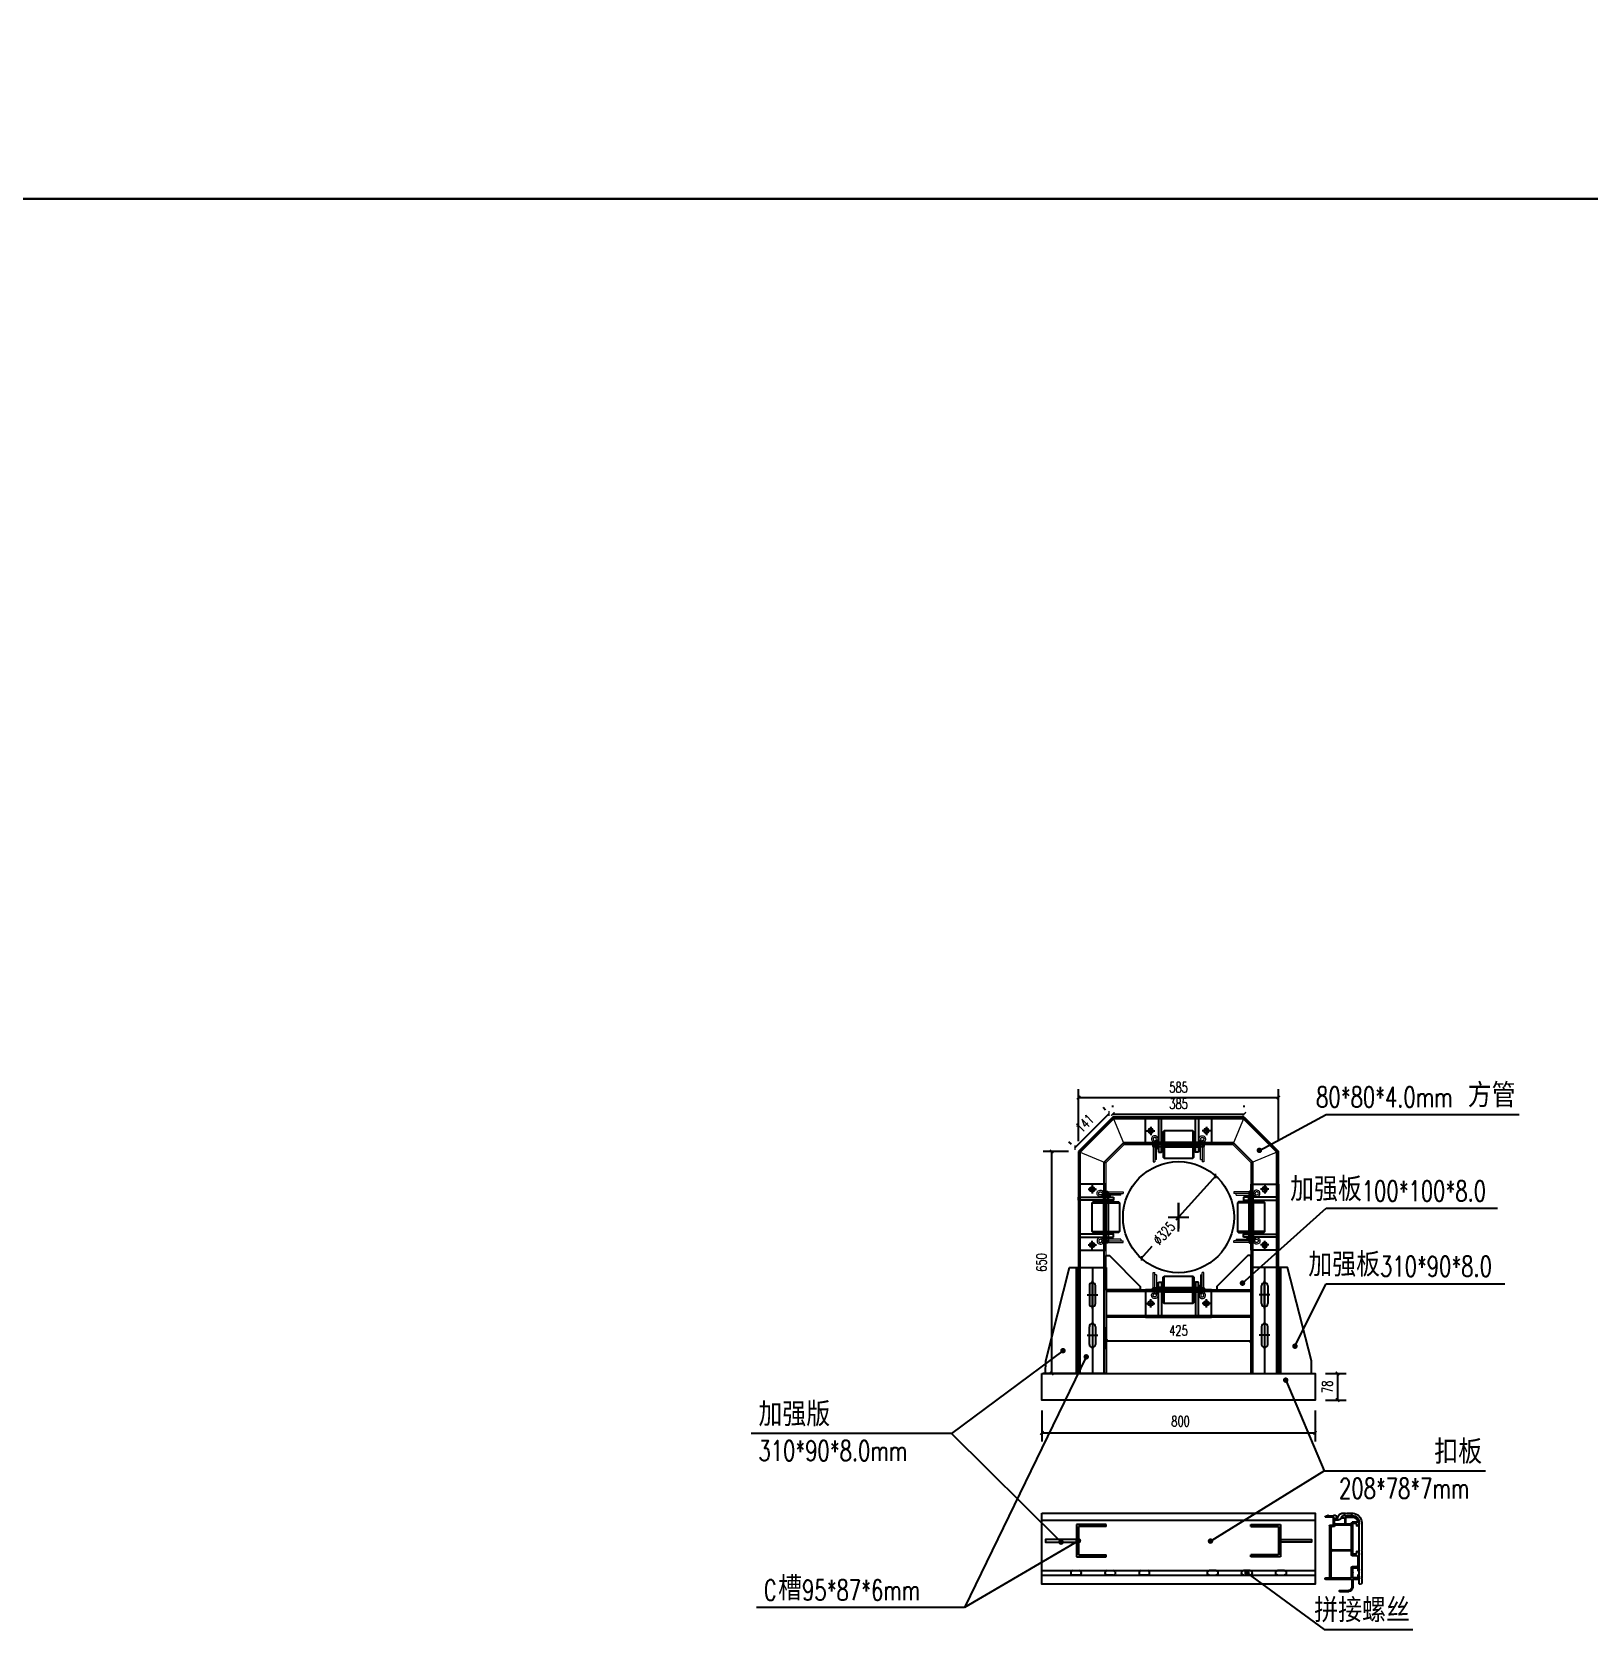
# Model space of a CAD drawing. Extents: x 8796 to 116961, y 24572 to 132726.
# Drawn here: x 46254 to 50813, y 27894 to 32582 of the extents above; entities that cross this region are included whole.
import ezdxf

# ---------------------------------------------------------------- set-up
doc = ezdxf.new("R2010")
doc.units = 0
doc.header["$LTSCALE"] = 1000
doc.header["$MEASUREMENT"] = 0
for name, pattern in [('( Border )', [21, 6, -3, 6, -3, 0, -3]), ('CENTER2', [28.575, 19.05, -3.175, 3.175, -3.175]), ('DASHED', [0.75, 0.5, -0.25]), ('DASHED2', [9.525, 6.35, -3.175])]:
    doc.linetypes.add(name, pattern=pattern)
for name, color, linetype in [('DIM_LEAD', 3, 'Continuous'), ('PUB_DIM', 3, 'Continuous'), ('PUB_TEXT', 7, 'Continuous'), ('W-WOOD_FLOOR木地板', 30, 'Continuous'), ('中实线', 1, 'Continuous'), ('图层5', 6, 'Continuous'), ('桩', 5, 'Continuous'), ('粗实线', 3, 'Continuous')]:
    doc.layers.add(name, color=color, linetype=linetype)
doc.layers.add('结构', color=52, linetype='Continuous', lineweight=18)
doc.layers.add('铝主梁170x129x4', color=210, linetype='Continuous', lineweight=25)
doc.styles.add('_TCH_DIM', font='SIMPLEX.shx', dxfattribs={"bigfont": 'hztxt.shx'})
doc.styles.add('DIM_FONT', font='SIMPLEX', dxfattribs={"width": 0.7, "bigfont": 'GBCBIG'})
doc.dimstyles.new('DIMN10', dxfattribs={"dimscale": 0.1, "dimtxt": 300, "dimasz": 100, "dimexe": 250, "dimexo": 300, "dimgap": 150, "dimtad": 1, "dimdec": 0, "dimzin": 0, "dimdsep": 46, "dimtxsty": 'DIM_FONT', "dimblk": 'ARCHTICK', "dimcen": 0.09, "dimclrd": 1, "dimclre": 1, "dimclrt": 2, "dimazin": 2, "dimtfac": 1, "dimtdec": 0, "dimtix": 1, "dimtmove": 2, "dimatfit": 3, "dimldrblk": 'ARCHTICK', "dimfxl": 0, "dimtolj": 1, "dimtzin": 0, "dimarcsym": 0})

# ---------------------------------------------------------------- blocks, each defined once
blk = doc.blocks.new('*U648')
blk.add_lwpolyline([(-12, 0), (-12, 2.5), (12, 2.5), (12, 0)], close=True)
blk = doc.blocks.new('Split_Pins_GB91')
at = {"color": 8, "linetype": 'Continuous', "lineweight": 15}
for p, q in [((-3.4, 6.3), (-6.9, 3.1)), ((0, 4.7), (0, -4.7)), ((-3.4, -6.3), (-6.9, -3.1))]:
    blk.add_line(p, q, dxfattribs=at)
at = {"color": 7, "linetype": 'Continuous', "lineweight": 15}
for p, q in [((50, 4.7), (0, 4.7)), ((0, 0), (56.3, 0)), ((50, 4.7), (50, 0)), ((56.3, -4.7), (56.3, 0)), ((0, -4.7), (56.3, -4.7))]:
    blk.add_line(p, q, dxfattribs=at)
for centre, radius, start, end in [((-10.5, 0), 9.5, 41.3178, 318.6822), ((-10.5, 0), 4.75, 41.3178, 318.6822), ((0, 9.2), 9.23, 221.3178, 270), ((0, -9.2), 9.23, 90, 138.6822), ((0, 9.2), 4.48, 221.3178, 270), ((0, -9.2), 4.48, 90, 138.6822)]:
    blk.add_arc(centre, radius, start, end, dxfattribs=at)
blk = doc.blocks.new('无头销轴_B型_D12X150')
at = {"color": 0}
for p, q in [((-72, 6), (-72, -6)), ((72, 6), (72, -6))]:
    blk.add_line(p, q, dxfattribs=at)
blk.add_lwpolyline([(-75, 4.3), (-75, -4.3), (-72, -6), (72, -6), (75, -4.3), (75, 4.3), (72, 6), (-72, 6)], close=True, dxfattribs=at)
for centre in [(-69.5, 0), (69.5, 0)]:
    blk.add_circle(centre, 1.6, dxfattribs=at)
blk = doc.blocks.new('A$C1EDE4923')
for p, q in [((-232.5, 79.6), (-232.5, 159.6)), ((-148.5, 79.6), (-148.5, 159.6))]:
    blk.add_line(p, q)
at = {"color": 3, "linetype": 'CENTER2', "ltscale": 0.5}
for p, q in [((-235, 119.6), (-254, 119.6)), ((-146, 119.6), (-127, 119.6)), ((-284, 79.6), (-260, 79.6)), ((-272, 67.6), (-272, 91.6)), ((-97, 79.6), (-121, 79.6)), ((-109, 67.6), (-109, 91.6))]:
    blk.add_line(p, q, dxfattribs=at)
at = {"linetype": 'DASHED2'}
for p, q in [((-240, 126.1), (-249, 126.1)), ((-240, 113.1), (-249, 113.1)), ((-235.5, 125.9), (-145.5, 125.9)), ((-235.5, 113.3), (-145.5, 113.3)), ((-141, 126.1), (-132, 126.1)), ((-141, 113.1), (-132, 113.1))]:
    blk.add_line(p, q, dxfattribs=at)
at = {"color": 3, "linetype": 'CENTER2'}
blk.add_line((-240.9, 119.6), (-140, 119.6), dxfattribs=at)
for points in [[(-249, 141.6), (-240, 141.6), (-240, 39.6), (-249, 39.6)], [(-232.5, 159.6), (-148.5, 159.6), (-145.5, 156.6), (-145.5, 82.6), (-148.5, 79.6), (-232.5, 79.6), (-235.5, 82.6), (-235.5, 156.6)], [(-132, 141.6), (-141, 141.6), (-141, 39.6), (-132, 39.6)], [(-94, 39.6), (-94, 119.6), (-287, 119.6), (-287, 39.6)]]:
    blk.add_lwpolyline(points, close=True)
for centre in [(-272, 79.6), (-109, 79.6)]:
    blk.add_circle(centre, 7)
at = {"xscale": -1}
for name, p, rotation in [('Split_Pins_GB91', (-260, 113.6), 270), ('无头销轴_B型_D12X150', (-190.5, 119.6), 180), ('*U648', (-249, 119.6), 90), ('*U648', (-237.5, 119.6), 90)]:
    blk.add_blockref(name, p, dxfattribs=dict(at, rotation=rotation))
for name, p, rotation in [('Split_Pins_GB91', (-121, 113.6), 90), ('*U648', (-143.5, 119.6), 270), ('*U648', (-132, 119.6), 270)]:
    blk.add_blockref(name, p, dxfattribs=dict(rotation=rotation))
blk = doc.blocks.new('_ArchTick')
at = {"color": 0, "linetype": 'ByBlock', "const_width": 0.4}
blk.add_lwpolyline([(-0.5, -0.5), (0.5, 0.5)], dxfattribs=at)
blk = doc.blocks.new('*D655')
at = {"layer": 'Defpoints', "color": 0, "transparency": 16777216}
for p in [(49720, 29232.5), (49502.2, 28991.2)]:
    blk.add_point(p, dxfattribs=at)
at = {"layer": 'PUB_DIM', "color": 1, "lineweight": -2, "transparency": 16777216}
for p, q in [((49720, 29232.5), (49603.1, 29102.9)), ((49502.2, 28991.2), (49534.1, 29026.5))]:
    blk.add_line(p, q, dxfattribs=at)
at = {"layer": 'PUB_DIM', "color": 1, "lineweight": -2, "transparency": 16777216, "xscale": 10, "yscale": 10, "zscale": 10}
for p, rotation in [((49720, 29232.5), 47.9335005168253), ((49502.2, 28991.2), 227.9335005168253)]:
    blk.add_blockref('_ArchTick', p, dxfattribs=dict(at, rotation=rotation))
at = {"layer": 'PUB_DIM', "color": 2, "transparency": 16777216, "insert": (49568.6, 29064.7), "char_height": 30, "attachment_point": 5, "rotation": 47.9335, "style": 'DIM_FONT'}
blk.add_mtext('\\A1;∅325', dxfattribs=at)
blk = doc.blocks.new('*D656')
at = {"layer": 'Defpoints', "color": 0, "transparency": 16777216}
for p in [(49239.9, 29304.4), (49318.6, 29304.4), (49398.6, 28654.3)]:
    blk.add_point(p, dxfattribs=at)
at = {"layer": 'PUB_DIM', "color": 1, "lineweight": -2, "transparency": 16777216}
for p, q in [((49288.6, 29304.4), (49214.9, 29304.4)), ((49239.9, 28654.3), (49239.9, 29304.4)), ((49368.6, 28654.3), (49214.9, 28654.3))]:
    blk.add_line(p, q, dxfattribs=at)
at = {"layer": 'PUB_DIM', "color": 1, "lineweight": -2, "transparency": 16777216, "xscale": 10, "yscale": 10, "zscale": 10}
for p, rotation in [((49239.9, 29304.4), 90), ((49239.9, 28654.3), 270)]:
    blk.add_blockref('_ArchTick', p, dxfattribs=dict(at, rotation=rotation))
at = {"layer": 'PUB_DIM', "color": 2, "transparency": 16777216, "insert": (49209.9, 28979.4), "char_height": 30, "attachment_point": 5, "rotation": 90, "style": 'DIM_FONT'}
blk.add_mtext('\\A1;650', dxfattribs=at)
blk = doc.blocks.new('*D657')
at = {"layer": 'Defpoints', "color": 0, "transparency": 16777216}
for p in [(49407.7, 29415.2), (49418.6, 29404.4), (49318.6, 29304.4)]:
    blk.add_point(p, dxfattribs=at)
at = {"layer": 'PUB_DIM', "color": 1, "lineweight": -2, "transparency": 16777216}
for p, q in [((49307.7, 29315.2), (49407.7, 29415.2)), ((49397.4, 29425.6), (49390.1, 29432.9)), ((49297.4, 29325.6), (49290.1, 29332.9))]:
    blk.add_line(p, q, dxfattribs=at)
at = {"layer": 'PUB_DIM', "color": 1, "lineweight": -2, "transparency": 16777216, "xscale": 10, "yscale": 10, "zscale": 10}
for p, rotation in [((49407.7, 29415.2), 45.00000000006671), ((49307.7, 29315.2), 225.0000000000667)]:
    blk.add_blockref('_ArchTick', p, dxfattribs=dict(at, rotation=rotation))
at = {"layer": 'PUB_DIM', "color": 2, "transparency": 16777216, "insert": (49336.5, 29386.5), "char_height": 30, "attachment_point": 5, "rotation": 45, "style": 'DIM_FONT'}
blk.add_mtext('\\A1;141', dxfattribs=at)
blk = doc.blocks.new('*D658')
at = {"layer": 'Defpoints', "color": 0, "transparency": 16777216}
for p in [(49418.6, 29404.4), (49803.6, 29413.9), (49803.6, 29404.4)]:
    blk.add_point(p, dxfattribs=at)
at = {"layer": 'PUB_DIM', "color": 1, "lineweight": -2, "transparency": 16777216}
for p, q in [((49418.6, 29434.4), (49418.6, 29438.9)), ((49803.6, 29434.4), (49803.6, 29438.9)), ((49418.6, 29413.9), (49803.6, 29413.9))]:
    blk.add_line(p, q, dxfattribs=at)
at = {"layer": 'PUB_DIM', "color": 1, "lineweight": -2, "transparency": 16777216, "xscale": 10, "yscale": 10, "zscale": 10, "rotation": 180}
blk.add_blockref('_ArchTick', (49418.6, 29413.9), dxfattribs=at)
at = {"layer": 'PUB_DIM', "color": 1, "lineweight": -2, "transparency": 16777216, "xscale": 10, "yscale": 10, "zscale": 10}
blk.add_blockref('_ArchTick', (49803.6, 29413.9), dxfattribs=at)
at = {"layer": 'PUB_DIM', "color": 2, "transparency": 16777216, "insert": (49611.1, 29443.9), "char_height": 30, "attachment_point": 5, "style": 'DIM_FONT'}
blk.add_mtext('\\A1;385', dxfattribs=at)
blk = doc.blocks.new('*D659')
at = {"layer": 'Defpoints', "color": 0, "transparency": 16777216}
for p in [(49903.6, 29461.9), (49318.6, 29304.4), (49903.6, 29304.4)]:
    blk.add_point(p, dxfattribs=at)
at = {"layer": 'PUB_DIM', "color": 1, "lineweight": -2, "transparency": 16777216}
for p, q in [((49318.6, 29334.4), (49318.6, 29486.9)), ((49903.6, 29334.4), (49903.6, 29486.9)), ((49318.6, 29461.9), (49903.6, 29461.9))]:
    blk.add_line(p, q, dxfattribs=at)
at = {"layer": 'PUB_DIM', "color": 1, "lineweight": -2, "transparency": 16777216, "xscale": 10, "yscale": 10, "zscale": 10, "rotation": 180}
blk.add_blockref('_ArchTick', (49318.6, 29461.9), dxfattribs=at)
at = {"layer": 'PUB_DIM', "color": 1, "lineweight": -2, "transparency": 16777216, "xscale": 10, "yscale": 10, "zscale": 10}
blk.add_blockref('_ArchTick', (49903.6, 29461.9), dxfattribs=at)
at = {"layer": 'PUB_DIM', "color": 2, "transparency": 16777216, "insert": (49611.1, 29491.9), "char_height": 30, "attachment_point": 5, "style": 'DIM_FONT'}
blk.add_mtext('\\A1;585', dxfattribs=at)
blk = doc.blocks.new('*D663')
at = {"layer": 'Defpoints', "color": 0, "transparency": 16777216}
for p in [(49211.1, 28576.3), (50011.1, 28576.3), (50011.1, 28480.3)]:
    blk.add_point(p, dxfattribs=at)
at = {"layer": 'PUB_DIM', "color": 1, "lineweight": -2, "transparency": 16777216}
for p, q in [((49211.1, 28546.3), (49211.1, 28455.3)), ((50011.1, 28546.3), (50011.1, 28455.3)), ((49211.1, 28480.3), (50011.1, 28480.3))]:
    blk.add_line(p, q, dxfattribs=at)
at = {"layer": 'PUB_DIM', "color": 1, "lineweight": -2, "transparency": 16777216, "xscale": 10, "yscale": 10, "zscale": 10, "rotation": 180}
blk.add_blockref('_ArchTick', (49211.1, 28480.3), dxfattribs=at)
at = {"layer": 'PUB_DIM', "color": 1, "lineweight": -2, "transparency": 16777216, "xscale": 10, "yscale": 10, "zscale": 10}
blk.add_blockref('_ArchTick', (50011.1, 28480.3), dxfattribs=at)
at = {"layer": 'PUB_DIM', "color": 2, "transparency": 16777216, "insert": (49617.1, 28514.3), "char_height": 30, "attachment_point": 5, "style": 'DIM_FONT'}
blk.add_mtext('\\A1;800', dxfattribs=at)
blk = doc.blocks.new('048')
at = {"color": 4}
for p, q in [((651097.9, -257614.5), (651010.9, -257614.5)), ((651010.9, -257614.5), (651010.9, -257709.5)), ((651097.9, -257620.5), (651016.9, -257620.5)), ((651016.9, -257620.5), (651016.9, -257703.5)), ((651097.9, -257620.5), (651097.9, -257614.5)), ((651010.9, -257709.5), (651097.9, -257709.5)), ((651016.9, -257703.5), (651097.9, -257703.5)), ((651097.9, -257709.5), (651097.9, -257703.5))]:
    blk.add_line(p, q, dxfattribs=at)
blk = doc.blocks.new('*D665')
at = {"layer": 'Defpoints', "color": 0, "transparency": 16777216}
for p in [(50011.1, 28654.3), (50011.1, 28576.3), (50076.7, 28576.3)]:
    blk.add_point(p, dxfattribs=at)
at = {"layer": 'PUB_DIM', "color": 1, "lineweight": -2, "transparency": 16777216}
for p, q in [((50041.1, 28654.3), (50101.7, 28654.3)), ((50076.7, 28654.3), (50076.7, 28576.3)), ((50041.1, 28576.3), (50101.7, 28576.3))]:
    blk.add_line(p, q, dxfattribs=at)
at = {"layer": 'PUB_DIM', "color": 1, "lineweight": -2, "transparency": 16777216, "xscale": 10, "yscale": 10, "zscale": 10}
for p, rotation in [((50076.7, 28654.3), 90), ((50076.7, 28576.3), 270)]:
    blk.add_blockref('_ArchTick', p, dxfattribs=dict(at, rotation=rotation))
at = {"layer": 'PUB_DIM', "color": 2, "transparency": 16777216, "insert": (50046.7, 28615.3), "char_height": 30, "attachment_point": 5, "rotation": 90, "style": 'DIM_FONT'}
blk.add_mtext('\\A1;78', dxfattribs=at)
blk = doc.blocks.new('891')
at = {"color": 0, "ltscale": 0.5}
blk.add_line((-1486542.7, 1377887.1), (-1486570.9, 1377887.1), dxfattribs=at)
at = {"color": 0, "lineweight": 5}
for p, q in [((-1486591.7, 1377686.1), (-1486593.6, 1377686.1)), ((-1486592.4, 1377685.9), (-1486592.4, 1377685.9))]:
    blk.add_line(p, q, dxfattribs=at)
at = {"color": 0, "ltscale": 0.5}
blk.add_arc((-1486542.7, 1377885.1), 2, 64.2042, 90, dxfattribs=at)
at = {"color": 0, "lineweight": 25}
for centre, radius, start, end in [((-1486593.6, 1377688.1), 2, 246.4591, 270), ((-1486591.7, 1377687.1), 1, 270, 311.3814), ((-1486592.4, 1377687.9), 2, 311.3814, 0)]:
    blk.add_arc(centre, radius, start, end, dxfattribs=at)
at = {"layer": '粗实线', "color": 0, "linetype": 'ByBlock', "ltscale": 0.5}
for p, q in [((-1486597.4, 1377867.1), (-1486597.4, 1377784.7)), ((-1486528.2, 1377873.7), (-1486521.4, 1377873.7)), ((-1486521.4, 1377879.7), (-1486525.5, 1377879.7)), ((-1486520.4, 1377874.7), (-1486520.4, 1377878.7)), ((-1486597.4, 1377783.5), (-1486597.4, 1377704.7)), ((-1486597.4, 1377703.5), (-1486597.4, 1377690.9))]:
    blk.add_line(p, q, dxfattribs=at)
for centre, radius, start, end in [((-1486570.4, 1377867.1), 27, 91.5188, 180), ((-1486542.2, 1377879.6), 14.8, 7.196, 79.5045), ((-1486570.4, 1377867.1), 20, 91.5188, 180), ((-1486544.9, 1377880.5), 7.1, 37.6327, 64.2042), ((-1486540.9, 1377883.6), 2, 5.0412, 37.6327), ((-1486526.3, 1377886.4), 12.9, 191.5156, 261.5695), ((-1486525.5, 1377881.7), 2, 186.8775, 270), ((-1486521.4, 1377878.7), 1, 0, 90), ((-1486521.4, 1377874.7), 1, 270, 0)]:
    blk.add_arc(centre, radius, start, end, dxfattribs=at)
at = {"layer": '结构', "color": 0, "linetype": 'ByBlock', "lineweight": 0, "ltscale": 0.5}
for points in [[(-1486564.5, 1377894.1, 0.198912), (-1486564.6, 1377894.1), (-1486564.9, 1377893.6, -0.414214), (-1486565.2, 1377893.6), (-1486565.5, 1377894.1, 0.198912), (-1486565.7, 1377894.1)], [(-1486562.5, 1377894.1, 0.198912), (-1486562.6, 1377894.1), (-1486562.9, 1377893.6, -0.414214), (-1486563.2, 1377893.6), (-1486563.5, 1377894.1, 0.198912), (-1486563.7, 1377894.1)], [(-1486560.5, 1377894.1, 0.198912), (-1486560.6, 1377894.1), (-1486560.9, 1377893.6, -0.414214), (-1486561.2, 1377893.6), (-1486561.5, 1377894.1, 0.198912), (-1486561.7, 1377894.1)], [(-1486558.5, 1377894.1, 0.198912), (-1486558.6, 1377894.1), (-1486558.9, 1377893.6, -0.414214), (-1486559.2, 1377893.6), (-1486559.5, 1377894.1, 0.198912), (-1486559.7, 1377894.1)], [(-1486556.5, 1377894.1, 0.198912), (-1486556.6, 1377894.1), (-1486556.9, 1377893.6, -0.414214), (-1486557.2, 1377893.6), (-1486557.5, 1377894.1, 0.198912), (-1486557.7, 1377894.1)], [(-1486554.5, 1377894.1, 0.198912), (-1486554.6, 1377894.1), (-1486554.9, 1377893.6, -0.414214), (-1486555.2, 1377893.6), (-1486555.5, 1377894.1, 0.198912), (-1486555.7, 1377894.1)], [(-1486552.5, 1377894.1, 0.198912), (-1486552.6, 1377894.1), (-1486552.9, 1377893.6, -0.414214), (-1486553.2, 1377893.6), (-1486553.5, 1377894.1, 0.198912), (-1486553.7, 1377894.1)], [(-1486550.5, 1377894.1, 0.198912), (-1486550.6, 1377894.1), (-1486550.9, 1377893.6, -0.414214), (-1486551.2, 1377893.6), (-1486551.5, 1377894.1, 0.198912), (-1486551.7, 1377894.1)]]:
    blk.add_lwpolyline(points, format="xyb", dxfattribs=at)
at = {"layer": '铝主梁170x129x4', "color": 0, "lineweight": 25}
for p, q in [((-1486565.7, 1377894.1), (-1486571.1, 1377894.1)), ((-1486563.6, 1377894.1), (-1486564.5, 1377894.1)), ((-1486561.6, 1377894.1), (-1486562.5, 1377894.1)), ((-1486559.6, 1377894.1), (-1486560.5, 1377894.1)), ((-1486557.6, 1377894.1), (-1486558.5, 1377894.1)), ((-1486555.6, 1377894.1), (-1486556.5, 1377894.1)), ((-1486553.6, 1377894.1), (-1486554.5, 1377894.1)), ((-1486551.6, 1377894.1), (-1486552.5, 1377894.1)), ((-1486539.5, 1377894.1), (-1486550.5, 1377894.1)), ((-1486590.4, 1377720.2), (-1486590.4, 1377867.1)), ((-1486597, 1377784.3), (-1486597.3, 1377784.6)), ((-1486597.3, 1377783.7), (-1486597, 1377784)), ((-1486597, 1377704.3), (-1486597.3, 1377704.6)), ((-1486597.3, 1377703.7), (-1486597, 1377704)), ((-1486590.7, 1377719.8), (-1486590.4, 1377720.1)), ((-1486590.4, 1377719.2), (-1486590.7, 1377719.5)), ((-1486590.4, 1377687.9), (-1486590.4, 1377719))]:
    blk.add_line(p, q, dxfattribs=at)
for centre, radius, start, end in [((-1486597.2, 1377784.7), 0.2, 180, 225), ((-1486597.2, 1377783.5), 0.2, 135, 180), ((-1486597.2, 1377784.1), 0.2, 315, 45), ((-1486597.2, 1377704.7), 0.2, 180, 225), ((-1486597.2, 1377703.5), 0.2, 135, 180), ((-1486597.2, 1377704.1), 0.2, 315, 45), ((-1486590.6, 1377719.6), 0.2, 135, 225), ((-1486590.6, 1377720.2), 0.2, 315, 0), ((-1486590.6, 1377719), 0.2, 0, 45), ((-1486592.4, 1377690.9), 5, 180, 246.4591)]:
    blk.add_arc(centre, radius, start, end, dxfattribs=at)
blk = doc.blocks.new('*D661')
at = {"layer": 'Defpoints', "color": 0, "transparency": 16777216}
for p in [(49398.6, 28819.4), (49823.1, 28819.4), (49823.1, 28750)]:
    blk.add_point(p, dxfattribs=at)
at = {"layer": 'PUB_DIM', "color": 1, "lineweight": -2, "transparency": 16777216}
for p, q in [((49398.6, 28789.4), (49398.6, 28725)), ((49823.1, 28789.4), (49823.1, 28725)), ((49398.6, 28750), (49823.1, 28750))]:
    blk.add_line(p, q, dxfattribs=at)
at = {"layer": 'PUB_DIM', "color": 1, "lineweight": -2, "transparency": 16777216, "xscale": 10, "yscale": 10, "zscale": 10, "rotation": 180}
blk.add_blockref('_ArchTick', (49398.6, 28750), dxfattribs=at)
at = {"layer": 'PUB_DIM', "color": 1, "lineweight": -2, "transparency": 16777216, "xscale": 10, "yscale": 10, "zscale": 10}
blk.add_blockref('_ArchTick', (49823.1, 28750), dxfattribs=at)
at = {"layer": 'PUB_DIM', "color": 2, "transparency": 16777216, "insert": (49610.9, 28780), "char_height": 30, "attachment_point": 5, "style": 'DIM_FONT'}
blk.add_mtext('\\A1;425', dxfattribs=at)
blk = doc.blocks.new('A$C49B369EF')
at = {"color": 8}
for p, q in [((4, 203), (20.5, 203)), ((22.5, 124), (22.5, 191))]:
    blk.add_line(p, q, dxfattribs=at)
at = {"color": 3}
for p, q in [((17, 36), (2, 36)), ((19, 34), (19, 12)), ((22, 34), (22, 12)), ((57, 3), (31, 3)), ((58, 2), (58, 1)), ((47.4, 0), (31, 0)), ((57, 0), (48.6, 0))]:
    blk.add_line(p, q, dxfattribs=at)
at = {"color": 8, "ltscale": 0.5}
blk.add_arc((20.5, 201), 2, 0, 90, dxfattribs=at)
at = {"color": 3}
for centre, radius, start, end in [((2, 38), 2, 180, 270), ((17, 34), 2, 0, 90), ((31, 12), 12, 180, 270), ((31, 12), 9, 180, 270), ((57, 2), 1, 0, 90), ((57, 1), 1, 270, 0)]:
    blk.add_arc(centre, radius, start, end, dxfattribs=at)
at = {"color": 3, "ltscale": 0.5}
blk.add_arc((24, 34), 2, 90, 180, dxfattribs=at)
at = {"layer": '中实线', "color": 8, "linetype": 'ByBlock', "ltscale": 0.5}
for p, q in [((4, 203), (4, 203)), ((36, 218), (20, 218)), ((20, 218), (20, 218)), ((22.5, 199), (22.5, 201)), ((24.5, 197), (37, 197)), ((25.5, 194), (70.6, 194)), ((39, 199), (39, 215)), ((75.5, 190), (80.5, 190)), ((83.5, 187), (83.5, 125)), ((3.5, 76), (3.5, 101.5)), ((6.5, 104.5), (19.5, 104.5)), ((22.5, 107.5), (22.5, 117)), ((80.5, 122), (24.5, 122)), ((24.5, 119), (80.5, 119)), ((83.5, 116), (83.5, 42.5)), ((19.5, 73), (6.5, 73)), ((22.5, 42.5), (22.5, 70)), ((80.5, 39.5), (25.5, 39.5))]:
    blk.add_line(p, q, dxfattribs=at)
for centre, radius, start, end in [((20, 202.1), 15.9, 89.8166, 176.4472), ((24.5, 199), 2, 180, 269.9404), ((25.5, 191), 3, 90, 180), ((36, 215), 3, 0, 90), ((37, 199), 2, 269.9404, 0), ((70.6, 192), 2, 11.537, 90), ((75.5, 193), 3, 191.537, 270), ((80.5, 187), 3, 0, 90), ((6.5, 101.5), 3, 90, 180), ((19.5, 107.5), 3, 270, 0), ((24.5, 124), 2, 180, 270), ((24.5, 117), 2, 90, 180), ((80.5, 125), 3, 270, 0), ((80.5, 116), 3, 0, 90), ((6.5, 76), 3, 180, 270), ((19.5, 70), 3, 0, 90), ((25.5, 42.5), 3, 180, 270), ((80.5, 42.5), 3, 270, 0)]:
    blk.add_arc(centre, radius, start, end, dxfattribs=at)
at = {"layer": '粗实线', "linetype": 'ByBlock', "ltscale": 0.5}
for p, q in [((0, 200.4), (0, 202)), ((9.1, 199.2), (7.8, 191.8)), ((17, 200), (10.1, 200)), ((19, 155.1), (19, 198)), ((20, 222), (24.7, 222)), ((24.7, 222), (22.4, 222)), ((39.9, 222), (45, 222)), ((42.5, 214), (42.5, 198)), ((43.5, 215), (50.3, 215)), ((43.5, 197), (56.9, 197)), ((50.5, 219.5), (50.5, 215.2)), ((57.1, 196.9), (57.4, 196.6)), ((57.6, 196.6), (57.9, 196.9)), ((58.1, 197), (71.5, 197)), ((64.5, 215.2), (64.5, 219.5)), ((71.5, 215), (64.7, 215)), ((70, 222), (75.1, 222)), ((72.5, 198), (72.5, 214)), ((76, 218), (76, 194.5)), ((99.8, 219), (77, 219)), ((77, 193.5), (86, 193.5)), ((87, 192.5), (87, 155.1)), ((90.3, 222), (92.7, 222)), ((100, 219.5), (100, 219.2)), ((19, 111), (19, 153.9)), ((19.4, 154.6), (19.1, 154.9)), ((19.1, 154.1), (19.4, 154.4)), ((86.9, 154.9), (86.6, 154.6)), ((86.6, 154.4), (86.9, 154.1)), ((87, 153.9), (87, 153.9)), ((87, 153.9), (87, 89.8)), ((0, 89.8), (0, 108.6)), ((7.8, 117.2), (9.1, 109.8)), ((10.1, 109), (17, 109)), ((0, 74.4), (0, 88.7)), ((0, 64), (0, 74.4)), ((0.4, 89.4), (0.1, 89.7)), ((0.1, 88.8), (0.4, 89.1)), ((3.8, 61.5), (2.5, 61.5)), ((2.5, 47.5), (3.8, 47.5)), ((4, 68.5), (4, 61.7)), ((4, 47.3), (4, 40.5)), ((18, 69.5), (5, 69.5)), ((19, 55.1), (19, 68.5)), ((19, 40.5), (19, 53.9)), ((19.4, 54.6), (19.1, 54.9)), ((19.1, 54.1), (19.4, 54.4)), ((86.9, 89.7), (86.6, 89.4)), ((86.6, 89.1), (86.9, 88.8)), ((87, 88.7), (87, 39.5)), ((0, 38), (0, 42)), ((99, 36), (24, 36)), ((87.5, 39), (99, 39)), ((100, 38), (100, 37))]:
    blk.add_line(p, q, dxfattribs=at)
at = {"layer": '粗实线', "color": 3, "linetype": 'ByBlock', "ltscale": 0.5}
for p, q in [((5, 39.5), (18, 39.5)), ((47.9, 0.4), (47.6, 0.1)), ((48.4, 0.1), (48.1, 0.4))]:
    blk.add_line(p, q, dxfattribs=at)
at = {"layer": '粗实线', "linetype": 'ByBlock', "ltscale": 0.5}
for centre, radius, start, end in [((20, 202), 20, 90, 180), ((9.9, 200.4), 9.84, 179.7094, 251.9861), ((6.8, 192), 1, 270, 349.7), ((10.1, 199), 1, 90, 169.7), ((17, 198), 2, 360, 90), ((43.5, 214), 1, 90, 180), ((43.5, 198), 1, 180, 270), ((45.3, 215.4), 6.6, 38.3047, 92.8074), ((50.3, 215.2), 0.2, 270, 0.2741), ((56.9, 196.8), 0.2, 45, 90), ((57.5, 196.8), 0.2, 225, 315), ((58.1, 196.8), 0.2, 90, 135), ((69.7, 215.4), 6.6, 87.1926, 141.6953), ((64.7, 215.2), 0.2, 180, 270), ((71.5, 214), 1, 0, 90), ((71.5, 198), 1, 270, 0), ((77, 218), 1, 90, 180), ((77, 194.5), 1, 180, 270), ((86, 192.5), 1, 0, 90), ((92.1, 208.2), 13.8, 54.8394, 92.3815), ((99.8, 219.2), 0.2, 270, 0), ((19.2, 155.1), 0.2, 180, 225), ((19.2, 153.9), 0.2, 135, 180), ((19.2, 154.5), 0.2, 315, 45), ((86.8, 154.5), 0.2, 135, 225), ((86.8, 155.1), 0.2, 315, 0), ((86.8, 153.9), 0.2, 360, 45), ((10.1, 108.5), 10.1, 110.0422, 179.7055), ((6.8, 117), 1.03, 10.8147, 98.718), ((10.1, 110), 1, 190.3, 270), ((17, 111), 2, 270, 0), ((0.2, 89.8), 0.2, 180, 225), ((0.2, 88.7), 0.2, 135, 180), ((2.5, 64), 2.5, 180, 270), ((6.6, 42.3), 6.6, 128.3047, 182.8074), ((0.2, 89.2), 0.2, 315, 45), ((3.8, 61.7), 0.2, 270, 0), ((3.8, 47.3), 0.2, 0, 90), ((5, 68.5), 1, 90, 180), ((18, 68.5), 1, 0, 90), ((19.2, 55.1), 0.2, 180, 225), ((19.2, 53.9), 0.2, 135, 180), ((19.2, 54.5), 0.2, 315, 45), ((86.8, 89.2), 0.2, 135, 225), ((86.8, 89.8), 0.2, 315, 0), ((86.8, 88.7), 0.2, 360, 45), ((5, 40.5), 1, 180, 270), ((18, 40.5), 1, 270, 0), ((87, 39), 0.5, 90, 0), ((99, 38), 1, 0, 90), ((99, 37), 1, 270, 0)]:
    blk.add_arc(centre, radius, start, end, dxfattribs=at)
at = {"layer": '粗实线', "color": 3, "linetype": 'ByBlock', "ltscale": 0.5}
for centre, start, end in [((47.4, 0.2), 270, 315), ((48, 0.2), 45, 135), ((48.6, 0.2), 225, 270)]:
    blk.add_arc(centre, 0.2, start, end, dxfattribs=at)
at = {"layer": '结构', "color": 3, "linetype": 'ByBlock', "ltscale": 0.5}
for p, q in [((24.9, 221.9), (25.2, 221.5)), ((25.5, 221.5), (25.8, 221.9)), ((25.9, 222), (26.7, 222)), ((26.9, 221.9), (27.2, 221.5)), ((27.5, 221.5), (27.8, 221.9)), ((27.9, 222), (28.7, 222)), ((28.9, 221.9), (29.2, 221.5)), ((29.5, 221.5), (29.8, 221.9)), ((29.9, 222), (30.7, 222)), ((30.9, 221.9), (31.2, 221.5)), ((31.5, 221.5), (31.8, 221.9)), ((31.9, 222), (32.7, 222)), ((32.9, 221.9), (33.2, 221.5)), ((33.5, 221.5), (33.8, 221.9)), ((33.9, 222), (34.7, 222)), ((34.9, 221.9), (35.2, 221.5)), ((35.5, 221.5), (35.8, 221.9)), ((35.9, 222), (36.7, 222)), ((36.9, 221.9), (37.2, 221.5)), ((37.5, 221.5), (37.8, 221.9)), ((37.9, 222), (38.7, 222)), ((38.9, 221.9), (39.2, 221.5)), ((39.5, 221.5), (39.8, 221.9)), ((39.9, 222), (41.7, 222)), ((75.1, 222), (73.3, 222)), ((75.6, 221.5), (75.3, 221.9)), ((76.1, 221.9), (75.8, 221.5)), ((77.1, 222), (76.3, 222)), ((77.6, 221.5), (77.3, 221.9)), ((78.1, 221.9), (77.8, 221.5)), ((79.1, 222), (78.3, 222)), ((79.6, 221.5), (79.3, 221.9)), ((80.1, 221.9), (79.8, 221.5)), ((81.1, 222), (80.3, 222)), ((81.6, 221.5), (81.3, 221.9)), ((82.1, 221.9), (81.8, 221.5)), ((83.1, 222), (82.3, 222)), ((83.6, 221.5), (83.3, 221.9)), ((84.1, 221.9), (83.8, 221.5)), ((85.1, 222), (84.3, 222)), ((85.6, 221.5), (85.3, 221.9)), ((86.1, 221.9), (85.8, 221.5)), ((87.1, 222), (86.3, 222)), ((87.6, 221.5), (87.3, 221.9)), ((88.1, 221.9), (87.8, 221.5)), ((89.1, 222), (88.3, 222)), ((89.6, 221.5), (89.3, 221.9)), ((90.1, 221.9), (89.8, 221.5))]:
    blk.add_line(p, q, dxfattribs=at)
for centre, start, end in [((24.7, 221.8), 45, 90), ((25.3, 221.6), 225, 315), ((25.9, 221.8), 90, 135), ((26.7, 221.8), 45, 90), ((27.3, 221.6), 225, 315), ((27.9, 221.8), 90, 135), ((28.7, 221.8), 45, 90), ((29.3, 221.6), 225, 315), ((29.9, 221.8), 90, 135), ((30.7, 221.8), 45, 90), ((31.3, 221.6), 225, 315), ((31.9, 221.8), 90, 135), ((32.7, 221.8), 45, 90), ((33.3, 221.6), 225, 315), ((33.9, 221.8), 90, 135), ((34.7, 221.8), 45, 90), ((35.3, 221.6), 225, 315), ((35.9, 221.8), 90, 135), ((36.7, 221.8), 45, 90), ((37.3, 221.6), 225, 315), ((37.9, 221.8), 90, 135), ((38.7, 221.8), 45, 90), ((39.3, 221.6), 225, 315), ((39.9, 221.8), 90, 135), ((75.1, 221.8), 45, 90), ((75.7, 221.6), 225, 315), ((76.3, 221.8), 90, 135), ((77.1, 221.8), 45, 90), ((77.7, 221.6), 225, 315), ((78.3, 221.8), 90, 135), ((79.1, 221.8), 45, 90), ((79.7, 221.6), 225, 315), ((80.3, 221.8), 90, 135), ((81.1, 221.8), 45, 90), ((81.7, 221.6), 225, 315), ((82.3, 221.8), 90, 135), ((83.1, 221.8), 45, 90), ((83.7, 221.6), 225, 315), ((84.3, 221.8), 90, 135), ((85.1, 221.8), 45, 90), ((85.7, 221.6), 225, 315), ((86.3, 221.8), 90, 135), ((87.1, 221.8), 45, 90), ((87.7, 221.6), 225, 315), ((88.3, 221.8), 90, 135), ((89.1, 221.8), 45, 90), ((89.7, 221.6), 225, 315), ((90.3, 221.8), 90, 135)]:
    blk.add_arc(centre, 0.2, start, end, dxfattribs=at)
blk = doc.blocks.new('*U650')
for p, q in [((-10, 7), (10, 7)), ((10, -7), (-10, -7))]:
    blk.add_line(p, q)
for centre, start, end in [((-8.3, 0), 103.4159, 256.5841), ((8.3, 0), 283.4159, 76.5841)]:
    blk.add_arc(centre, 7.2, start, end)
blk = doc.blocks.new('*U651')
at = {"color": 0, "linetype": 'ByBlock', "lineweight": -2, "transparency": 16777216}
for p in [(0, 0), (100, 0), (200, 0)]:
    blk.add_blockref('*U650', p, dxfattribs=at)
blk = doc.blocks.new('*U652')
for p, q in [((-10, 7), (10, 7)), ((10, -7), (-10, -7))]:
    blk.add_line(p, q)
for centre, start, end in [((-8.3, 0), 103.4159, 256.5841), ((8.3, 0), 283.4159, 76.5841)]:
    blk.add_arc(centre, 7.2, start, end)
blk = doc.blocks.new('*U653')
at = {"color": 0, "linetype": 'ByBlock', "lineweight": -2, "transparency": 16777216}
for p in [(0, 0), (100, 0), (200, 0)]:
    blk.add_blockref('*U652', p, dxfattribs=at)

msp = doc.modelspace()

# ---------------------------------------------------------------- linework, layer by layer
for p, q in [((49418.62, 29404.37), (49318.62, 29304.37)), ((49803.62, 29404.37), (49418.62, 29404.37)), ((49803.62, 29404.37), (49903.62, 29304.37)), ((49770.48, 29324.37), (49451.76, 29324.37)), ((49350.12, 28911.13), (49350.12, 28859.13)), ((49368.12, 28859.13), (49368.12, 28911.13)), ((49854.12, 28859.13), (49854.12, 28911.13)), ((49872.12, 28911.13), (49872.12, 28859.13)), ((49350.12, 28739.13), (49350.12, 28791.13)), ((49368.12, 28791.13), (49368.12, 28739.13)), ((49854.12, 28791.13), (49854.12, 28739.13)), ((49872.12, 28739.13), (49872.12, 28791.13))]:
    msp.add_line(p, q)
at = {"color": 253, "linetype": 'CENTER2', "true_color": 0xadadad}
for p, q in [((49420.69, 29399.37), (49323.62, 29302.3)), ((49801.55, 29399.37), (49420.69, 29399.37)), ((49801.55, 29399.37), (49898.62, 29302.3)), ((49323.62, 28654.35), (49323.62, 29302.3)), ((49393.62, 29273.31), (49449.68, 29329.37)), ((49772.55, 29329.37), (49449.68, 29329.37)), ((49828.62, 29273.31), (49772.55, 29329.37)), ((49898.62, 28654.35), (49898.62, 29302.3)), ((49393.62, 28654.35), (49393.62, 29273.31)), ((49828.62, 28654.35), (49828.62, 29273.31)), ((49823.62, 28894.37), (49398.62, 28894.37)), ((49398.62, 28824.37), (49823.62, 28824.37))]:
    msp.add_line(p, q, dxfattribs=at)
at = {"color": 0, "lineweight": 5}
for p, q in [((49418.62, 29404.37), (49451.76, 29324.37)), ((49803.62, 29404.37), (49770.48, 29324.37)), ((49318.62, 29304.37), (49398.62, 29271.24)), ((49903.62, 29304.37), (49823.62, 29271.24)), ((49823.62, 28899.37), (49398.62, 28899.37)), ((49398.62, 28819.37), (49823.62, 28819.37))]:
    msp.add_line(p, q, dxfattribs=at)
at = {"lineweight": 5}
for p, q in [((49398.62, 29271.24), (49451.76, 29324.37)), ((49823.62, 29271.24), (49770.48, 29324.37))]:
    msp.add_line(p, q, dxfattribs=at)
at = {"color": 1}
for p, q in [((49581.12, 29111.87), (49641.12, 29111.87)), ((49581.12, 29111.87), (49641.12, 29111.87)), ((49611.12, 29069.87), (49611.12, 29153.87)), ((49611.12, 29069.87), (49611.12, 29153.87))]:
    msp.add_line(p, q, dxfattribs=at)
at = {"color": 4}
for p, q in [((49359.12, 28964.36), (49359.12, 28654.36)), ((49863.12, 28964.36), (49863.12, 28654.36))]:
    msp.add_line(p, q, dxfattribs=at)
at = {"color": 3, "linetype": 'CENTER2'}
for p, q in [((49359.12, 28844.68), (49359.12, 28925.58)), ((49863.12, 28844.68), (49863.12, 28925.58)), ((49343.53, 28884.13), (49374.71, 28884.13)), ((49878.71, 28884.13), (49847.53, 28884.13)), ((49359.12, 28805.58), (49359.12, 28724.68)), ((49863.12, 28805.58), (49863.12, 28724.68)), ((49343.53, 28766.13), (49374.71, 28766.13)), ((49878.71, 28766.13), (49847.53, 28766.13))]:
    msp.add_line(p, q, dxfattribs=at)
at = {"color": 252}
for p, q in [((49211.12, 28224.98), (50011.12, 28224.98)), ((49211.12, 28077.49), (50011.12, 28077.49)), ((49211.12, 28063.49), (50011.12, 28063.49))]:
    msp.add_line(p, q, dxfattribs=at)
for points in [[(16134.92, 63433.28), (64382.45, 63433.28), (64382.45, 32093.11), (16134.92, 32093.11)], [(39747.32, 32093.11), (55376.21, 32093.11), (55376.21, 24572.12), (39747.32, 24572.12)], [(49312.12, 28168.48), (49222.12, 28168.48), (49222.12, 28160.48), (49312.12, 28160.48)], [(49910.12, 28168.48), (50000.12, 28168.48), (50000.12, 28160.48), (49910.12, 28160.48)]]:
    msp.add_lwpolyline(points, close=True)
at = {"color": 0, "lineweight": 5}
msp.add_lwpolyline([(49398.62, 29271.24), (49398.62, 28654.35), (49318.62, 28654.35), (49318.62, 29304.37)], dxfattribs=at)
for points in [[(49823.62, 29271.24), (49823.62, 28654.37), (49903.62, 28654.35), (49903.62, 29304.37)], [(49222.11, 28654.36), (49222.13, 28691.42), (49292.12, 28964.36), (49312.12, 28964.36), (49312.12, 28654.36), (49222.11, 28654.36)], [(50000.13, 28654.36), (50000.11, 28691.42), (49930.12, 28964.36), (49910.12, 28964.36), (49910.12, 28654.36), (50000.13, 28654.36)]]:
    msp.add_lwpolyline(points)
at = {"color": 1}
for points in [[(49398.62, 28999.37), (49408.62, 28999.37), (49498.62, 28909.37), (49498.62, 28899.37), (49398.62, 28899.37)], [(49823.62, 28999.37), (49813.62, 28999.37), (49723.62, 28909.37), (49723.62, 28899.37), (49823.62, 28899.37)]]:
    msp.add_lwpolyline(points, close=True, dxfattribs=at)
msp.add_circle((49611.12, 29111.87), 162.5)
for centre, start, end in [((49359.12, 28911.13), 0, 180), ((49863.12, 28911.13), 0, 180), ((49359.12, 28859.13), 180, 0), ((49863.12, 28859.13), 180, 0), ((49359.12, 28791.13), 0, 180), ((49863.12, 28791.13), 0, 180), ((49359.12, 28739.13), 180, 0), ((49863.12, 28739.13), 180, 0)]:
    msp.add_arc(centre, 9, start, end)
at = {"layer": 'DIM_LEAD'}
for p, q in [((49847.83, 29307.46), (50042.99, 29412.7)), ((50042.99, 29412.7), (50608.54, 29412.7)), ((49798.35, 28918.72), (50042.99, 29137.74)), ((50042.99, 29137.74), (50544.84, 29137.74)), ((49952.11, 28734.19), (50042.99, 28917.04)), ((50042.99, 28917.04), (50566.12, 28917.04)), ((49272.69, 28720.96), (48946.78, 28478.79)), ((49340.84, 28702.94), (48984.76, 27969.16)), ((49924.93, 28634.71), (50038.01, 28368.82)), ((48946.78, 28478.79), (48360.18, 28478.79)), ((49267.12, 28160.48), (48946.78, 28478.79)), ((49704.66, 28163.46), (50038.01, 28368.82)), ((50038.01, 28368.82), (50509.98, 28368.82)), ((49318.12, 28164.48), (48984.76, 27969.16)), ((49811.44, 28070.54), (50038.01, 27904.99)), ((48984.76, 27969.16), (48375.95, 27969.16)), ((50038.01, 27904.99), (50296.85, 27904.99))]:
    msp.add_line(p, q, dxfattribs=at)
at = {"layer": 'DIM_LEAD', "const_width": 8}
for points in [[(49844.31, 29305.56, 1), (49851.35, 29309.36, 1)], [(49795.37, 28916.05, 1), (49801.33, 28921.39, 1)], [(49950.33, 28730.61, 1), (49953.89, 28737.77, 1)], [(49275.9, 28723.35, 1), (49269.48, 28718.58, 1)], [(49342.58, 28706.54, 1), (49339.09, 28699.34, 1)], [(49923.36, 28638.39, 1), (49926.49, 28631.02, 1)], [(49321.57, 28166.5, 1), (49314.67, 28162.46, 1)], [(49701.25, 28161.37, 1), (49708.07, 28165.56, 1)], [(49269.96, 28157.66, 1), (49264.28, 28163.3, 1)], [(49808.21, 28072.9, 1), (49814.67, 28068.18, 1)]]:
    msp.add_lwpolyline(points, format="xyb", close=True, dxfattribs=at)
at = {"layer": 'PUB_DIM'}
for points in [[(49211.12, 28654.35), (50011.12, 28654.35), (50011.12, 28576.35), (49211.12, 28576.35)], [(49211.12, 28244.98), (50011.12, 28244.98), (50011.12, 28036.98), (49211.12, 28036.98)]]:
    msp.add_lwpolyline(points, close=True, dxfattribs=at)
at = {"layer": '图层5', "color": 4, "linetype": '( Border )'}
for points in [[(49312.12, 28964.36), (49399.12, 28964.36), (49399.12, 28654.36), (49312.12, 28654.36), (49312.12, 28964.36)], [(49910.12, 28964.36), (49823.12, 28964.36), (49823.12, 28654.36), (49910.12, 28654.36), (49910.12, 28964.36)]]:
    msp.add_lwpolyline(points, dxfattribs=at)
at = {"layer": '图层5', "color": 1, "linetype": 'DASHED'}
for points in [[(49318.12, 28964.36), (49318.12, 28654.35)], [(49904.12, 28964.36), (49904.12, 28654.35)]]:
    msp.add_lwpolyline(points, dxfattribs=at)
at = {"layer": '桩', "lineweight": 25}
msp.add_lwpolyline([(49611.12, 29153.63), (49611.12, 29078.42)], dxfattribs=at)

# ---------------------------------------------------------------- block references
at = {"color": 6, "lineweight": 5, "extrusion": (0, 0, -1), "zscale": -1}
for p, rotation in [((-49801.59, 29443.93), 180), ((-49943.18, 28921.4), 270)]:
    msp.add_blockref('A$C1EDE4923', p, dxfattribs=dict(at, rotation=rotation))
at = {"color": 6, "lineweight": 5, "extrusion": (0, 0, -1), "xscale": -1, "zscale": -1, "rotation": 90}
msp.add_blockref('A$C1EDE4923', (-49279.06, 28921.4), dxfattribs=at)
at = {"color": 6, "lineweight": 5, "extrusion": (0, 0, -1), "xscale": -1, "zscale": -1}
msp.add_blockref('A$C1EDE4923', (-49801.59, 28779.82), dxfattribs=at)
at = {"color": 0, "lineweight": 5, "xscale": -1}
msp.add_blockref('A$C49B369EF', (50140.31, 28015.99), dxfattribs=at)
for name, p in [('048', (-601698.79, 285826.45)), ('*U651', (49311.12, 28070.49))]:
    msp.add_blockref(name, p)
at = {"xscale": -1}
for name, p in [('048', (700921.03, 285826.45)), ('*U653', (49911.12, 28070.49))]:
    msp.add_blockref(name, p, dxfattribs=at)
at = {"layer": 'W-WOOD_FLOOR木地板', "xscale": -1}
msp.add_blockref('891', (-1436450.06, -1349649.14), dxfattribs=at)

# ---------------------------------------------------------------- texts
at = {"layer": 'PUB_TEXT', "color": 7, "style": '_TCH_DIM', "width": 0.705882}
for s, p in [('80*80*4.0mm', (50014.01, 29433.7)), ('100*100*8.0', (50147.84, 29158.74)), ('310*90*8.0', (50201.12, 28938.04)), ('310*90*8.0mm', (48381.18, 28398.29)), ('208*78*7mm', (50080.98, 28288.32)), ('C', (48396.95, 27990.16)), ('95*87*6mm', (48508.95, 27990.16))]:
    msp.add_text(s, height=59.5, dxfattribs=at).set_placement(p)
at = {"layer": 'PUB_TEXT', "color": 7, "style": '_TCH_DIM'}
for s, p in [('方管', (50458.01, 29433.7)), ('加强板', (49937.84, 29158.74)), ('加强板', (49991.12, 28938.04)), ('加强版', (48381.18, 28499.79)), ('扣板', (50360, 28389.82)), ('槽', (48438.95, 27990.16)), ('拼接螺丝', (50008.53, 27925.99))]:
    msp.add_text(s, height=70, dxfattribs=at).set_placement(p)

# ---------------------------------------------------------------- dimensions: what is measured, and where the dimension line sits
at = {"layer": 'PUB_DIM'}
for p1, p2, distance, picture, middle in [((49318.62, 29304.37), (49903.62, 29304.37), 157.57, '*D659', (49611.12, 29491.94)), ((49418.62, 29404.37), (49803.62, 29404.37), 9.55, '*D658', (49611.12, 29443.92)), ((49318.62, 29304.37), (49418.62, 29404.37), 15.38, '*D657', (49336.53, 29386.46))]:
    dim = msp.add_aligned_dim(p1=p1, p2=p2, distance=distance, dimstyle='DIMN10', dxfattribs=at)
    dim.commit()
    dim.dimension.update_dxf_attribs({"geometry": picture, "text_midpoint": middle})
for base, p1, p2, picture, middle in [((49239.85, 29304.37), (49398.62, 28654.35), (49318.62, 29304.37), '*D656', (49209.85, 28979.36)), ((50076.71, 28576.35), (50011.12, 28654.35), (50011.12, 28576.35), '*D665', (50046.71, 28615.35))]:
    dim = msp.add_linear_dim(base=base, p1=p1, p2=p2, angle=90, dimstyle='DIMN10', dxfattribs=at)
    dim.commit()
    dim.dimension.update_dxf_attribs({"geometry": picture, "text_midpoint": middle})
dim = msp.add_diameter_dim_2p(p1=(49719.99, 29232.51), p2=(49502.24, 28991.24), dimstyle='DIMN10', dxfattribs=at)
dim.commit()
dim.dimension.update_dxf_attribs({"geometry": '*D655', "text_midpoint": (49568.56, 29064.72), "dimtype": 131})
dim = msp.add_linear_dim(base=(49823.11839034, 28750.00604522), p1=(49398.61839034, 28819.37417116), p2=(49823.11839034, 28819.37417116), dimstyle='DIMN10', dxfattribs=at)
dim.commit()
dim.dimension.update_dxf_attribs({"geometry": '*D661', "text_midpoint": (49610.86839034, 28780.00604522)})
dim = msp.add_linear_dim(base=(50011.12, 28480.32), p1=(49211.12, 28576.35), p2=(50011.12, 28576.35), dimstyle='DIMN10', dxfattribs=at)
dim.commit()
dim.dimension.update_dxf_attribs({"geometry": '*D663', "text_midpoint": (49617.11, 28514.3), "dimtype": 128})

doc.saveas('drawing.dxf')
